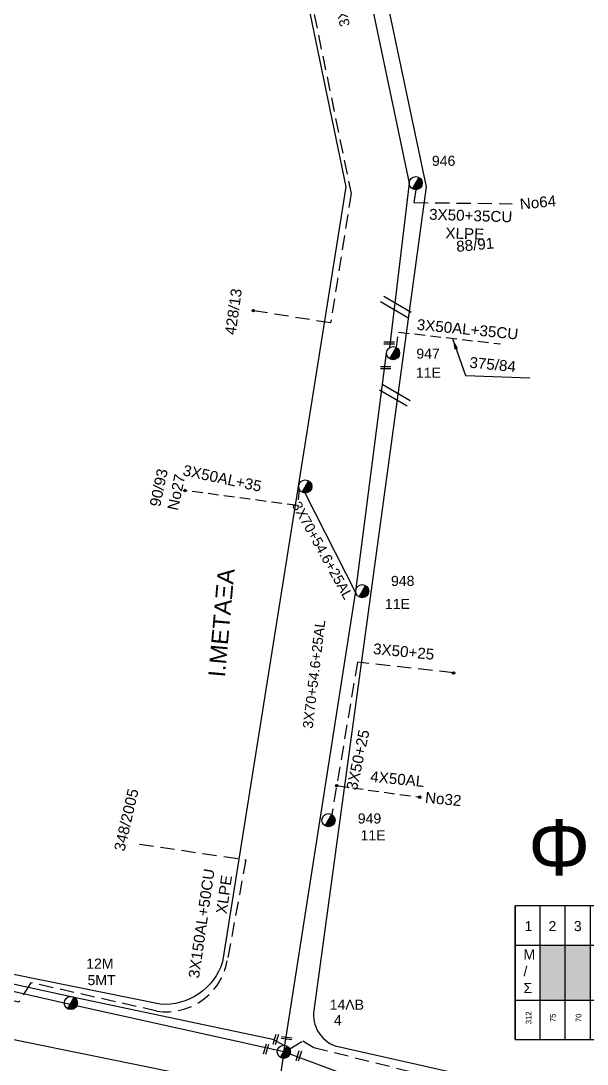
# Model space of a CAD drawing. Header units: millimetres. Extents: x 72 to 3039, y -786 to 786.
# Drawn here: x 1490.9 to 1592.4, y -151.8 to 35 of the extents above; entities that cross this region are included whole.
import ezdxf
from ezdxf.enums import TextEntityAlignment as Align

# ---------------------------------------------------------------- set-up
doc = ezdxf.new("R2010")
doc.units = ezdxf.units.MM
doc.linetypes.add('DASHED', pattern=[19.05, 12.7, -6.35])
for name, color, linetype in [('Άγνωστα', 7, 'Continuous'), ('Ασφαλειοκιβώτια Χ.Τ 9 αναχωρήσεων', 7, 'Continuous'), ('Γυμνά εναέρια ΧΤ (3Φ)   3x50+35CU', 7, 'Continuous'), ('Επιγραφές - Σχήματα', 7, 'Continuous'), ('Καλώδια ΧΤ   3x150+50AL XLPE', 7, 'DASHED'), ('Καλώδια ΧΤ   3x150+70AL', 7, 'DASHED'), ('Καλώδια ΧΤ   3x150AL+50CU', 7, 'DASHED'), ('Καλώδια ΧΤ   3x150AL+50XLPE', 7, 'DASHED'), ('Μηχανική τομή', 7, 'Continuous'), ('Στύλος ΦΜ', 7, 'Continuous'), ('Στύλος ΦΜ @ 1', 7, 'Continuous'), ('Συνδέσεις', 7, 'Continuous'), ('Συνεστραμμένα ΧΤ   3x70+54.6+25 AL', 7, 'SYN_LINE'), ('Τομή', 7, 'Continuous'), ('Υπόβαθρο ΔΕΗ', 7, 'Continuous'), ('Υπόγεια καλώδια Παροχών ΧΤ   4x50AL', 7, 'DASHED')]:
    doc.layers.add(name, color=color, linetype=linetype)
doc.styles.get("Standard").update_dxf_attribs({"font": 'arial.ttf'})
doc.linetypes.add('SYN_LINE', pattern='A,0.5,-0.0001,["/\\/\\/\\/",Standard,S=0.1,R=0,X=0,Y=-0.05],-0.25', length=0.7501)
doc.dimstyles.new('ISO-25', dxfattribs={"dimtxt": 2.5, "dimasz": 2.5, "dimexe": 1.25, "dimexo": 0.625, "dimtad": 1, "dimtxsty": 'Standard', "dimcen": 2.5, "dimadec": 0, "dimazin": 0, "dimtfac": 1, "dimtmove": 0, "dimatfit": 3, "dimfxl": 1, "dimarcsym": 0})

# ---------------------------------------------------------------- blocks, each defined once
blk = doc.blocks.new('ΥΠΑΡΧΩΝ ΤΣΙΜΕΝΤΕΝΙΟΣ ΣΤΥΛΟΣ')
at = {"layer": 'Στύλος ΦΜ'}
blk.add_hatch(color=7, dxfattribs=at).paths.add_polyline_path([(-1.29, -2.28, 0.574793), (2.62, 0, 0.268822), (1.3, 2.27)])
at = {"layer": 'Στύλος ΦΜ', "color": 7}
blk.add_line((-1.29, -2.28), (1.3, 2.27), dxfattribs=at)
blk.add_circle((0, 0), 2.62, dxfattribs=at)
at = {"layer": 'Στύλος ΦΜ', "flags": 4}
for tag, p in [('ΑΡΙΘΜΟΣ', (-4.68, 8.05)), ('ΤΥΠΟΣ', (-4.91, 3.03))]:
    blk.add_attdef(tag, p, '', height=4, dxfattribs=at)
blk = doc.blocks.new('ΤΟΜΗ')
at = {"layer": 'Τομή', "ltscale": 40}
for p, q in [((-5.68, 0), (5.68, 0)), ((5.68, -2.33), (-5.68, -2.33))]:
    blk.add_line(p, q, dxfattribs=at)
blk = doc.blocks.new('ΑΣΦΑΛΕΙΟΚΙΒΩΤΙΟ ΥΠΟΣΤΑΘΜΟΥ 9A ΑΝΑΧΩΡΗΣΕΩΝ')
at = {"layer": 'Ασφαλειοκιβώτια Χ.Τ 9 αναχωρήσεων', "ltscale": 40}
for p, q in [((0, 0), (0, 23.91)), ((4.5, 0), (4.5, 23.91)), ((9, 0), (9, 23.91)), ((13.5, 0), (13.5, 23.91)), ((18, 0), (18, 23.91)), ((22.5, 0), (22.5, 23.91)), ((27, 0), (27, 23.91)), ((31.5, 0), (31.5, 23.91)), ((36, 0), (36, 23.91)), ((0, 16.87), (40.5, 16.87)), ((0, 7.04), (40.5, 7.04))]:
    blk.add_line(p, q, dxfattribs=at)
at = {"layer": 'Ασφαλειοκιβώτια Χ.Τ 9 αναχωρήσεων'}
blk.add_lwpolyline([(40.5, 0), (40.5, 23.91), (0, 23.91), (0, 0)], close=True, dxfattribs=at)
for s, p in [('1', (1.71, 19.38)), ('2', (5.99, 19.38)), ('3', (10.53, 19.38)), ('4', (15.04, 19.38)), ('5', (19.55, 19.38)), ('6', (24.11, 19.38)), ('7', (28.24, 19.38)), ('8', (33.08, 19.38)), ('9', (37.43, 19.38))]:
    blk.add_text(s, height=1.8, dxfattribs=at).set_placement(p)
at = {"layer": 'Ασφαλειοκιβώτια Χ.Τ 9 αναχωρήσεων', "ltscale": 40}
for tag, height, rotation, p in [('ΟΝΟΜΑ', 2.5, 0.6514, (19.14, 25.35)), ('ΚΕΙΜΕΝΟ 1', 1, 90, (2.42, 3.84)), ('ΚΕΙΜΕΝΟ 2', 1, 90, (6.78, 3.84)), ('ΚΕΙΜΕΝΟ 3', 1, 90, (11.38, 3.84)), ('ΚΕΙΜΕΝΟ 4', 1, 90, (15.86, 3.84)), ('ΚΕΙΜΕΝΟ 5', 1, 90, (20.28, 3.84)), ('ΚΕΙΜΕΝΟ 6', 1, 90, (24.74, 3.84)), ('ΚΕΙΜΕΝΟ 7', 1, 90, (29.28, 3.84)), ('ΚΕΙΜΕΝΟ 8', 1, 90, (33.65, 3.84)), ('ΚΕΙΜΕΝΟ 9', 1, 90, (38.21, 3.84)), ('ΣΧ', 1, 0.6514, (20.24, -0.85))]:
    blk.add_attdef(tag, text='', height=height, rotation=rotation, dxfattribs=at).set_placement(p, align=Align.MIDDLE_CENTER)
blk = doc.blocks.new('_ΣΥΝΔΕΣΗ')
at = {"layer": 'Συνδέσεις', "linetype": 'SYN_LINE', "ltscale": 40}
blk.add_hatch(color=256, dxfattribs=at).paths.add_polyline_path([(0.5, -0.01, 1), (-0.5, -0.01, 1)])
at = {"layer": 'Συνδέσεις'}
blk.add_circle((0, -0.01), 0.5, dxfattribs=at)
blk = doc.blocks.new('ΜΗΧΑΝΙΚΗ ΤΟΜΗ')
at = {"layer": 'Μηχανική τομή', "ltscale": 40}
for p, q in [((-1.89, 0.78), (1.89, 0.78)), ((1.89, 0), (-1.89, 0))]:
    blk.add_line(p, q, dxfattribs=at)

msp = doc.modelspace()

# ---------------------------------------------------------------- hatches: boundary and pattern name
at = {"layer": 'Ασφαλειοκιβώτια Χ.Τ 9 αναχωρήσεων'}
for color, points in [(30, [(1588.45, -130.53), (1583.95, -130.53), (1583.95, -140.36), (1588.45, -140.36)]), (2, [(1592.95, -130.53), (1588.45, -130.53), (1588.45, -140.36), (1592.95, -140.36)])]:
    msp.add_hatch(color=color, dxfattribs=at).paths.add_polyline_path(points)

# ---------------------------------------------------------------- linework, layer by layer
at = {"layer": 'Άγνωστα', "color": 5, "linetype": 'DASHED', "ltscale": 0.2}
msp.add_lwpolyline([(1568.42, -81.78), (1551.23, -79.83), (1546.63, -107.14)], dxfattribs=at)
at = {"layer": 'Γυμνά εναέρια ΧΤ (3Φ)   3x50+35CU', "color": 2, "linetype": 'DASHED', "ltscale": 0.2}
msp.add_lwpolyline([(1561.66, 4.76), (1561.34, 2.46), (1578.93, 2.24)], dxfattribs=at)
at = {"layer": 'Καλώδια ΧΤ   3x150+50AL XLPE', "color": 5, "ltscale": 0.2}
msp.add_lwpolyline([(1539.08, -149.1), (1541.43, -147.64), (1543.41, -148.84), (1598.84, -162.7), (1630.91, -169.31), (1628.2, -174.66), (1628.16, -175.4)], dxfattribs=at)
at = {"layer": 'Καλώδια ΧΤ   3x150+70AL', "color": 1, "ltscale": 0.2}
msp.add_lwpolyline([(1512.18, -112.42), (1531.21, -115.25), (1527.9, -133.33, -0.40483), (1515.29, -142.34), (1492.69, -137.25), (1490.54, -140.74), (1435.22, -128.51, -0.496548), (1425.77, -129.5), (1373.83, -119.46, -0.932291), (1364.7, -113.88, 9.93447)], format="xyb", dxfattribs=at)
at = {"layer": 'Καλώδια ΧΤ   3x150AL+50CU', "color": 2, "ltscale": 0.15}
msp.add_lwpolyline([(1558.19, -23.49), (1558.6, -20.75), (1576.87, -22.87)], dxfattribs=at)
at = {"layer": 'Καλώδια ΧΤ   3x150AL+50CU', "color": 5, "ltscale": 0.15}
msp.add_lwpolyline([(1540.8, -48.88), (1540.52, -51.81), (1520.33, -49.12)], dxfattribs=at)
at = {"layer": 'Καλώδια ΧΤ   3x150AL+50XLPE', "color": 6, "linetype": 'DASHED', "ltscale": 0.2}
msp.add_lwpolyline([(1546.79, 124.68, 0.408519), (1537.01, 116.03), (1528.04, 110.77), (1550.09, 4.05), (1546.4, -19.11), (1532.67, -16.92)], format="xyb", dxfattribs=at)
at = {"layer": 'Συνεστραμμένα ΧΤ   3x70+54.6+25 AL', "color": 2, "ltscale": 20}
msp.add_lwpolyline([(1536.82, 126.78), (1544.47, 84.9), (1551.34, 49.45), (1560.49, 5.93), (1556.98, -23.51)], dxfattribs=at)
at = {"layer": 'Συνεστραμμένα ΧΤ   3x70+54.6+25 AL', "color": 5, "ltscale": 20}
msp.add_lwpolyline([(1538.02, -149.62), (1550.9, -67.13), (1556.42, -24.51)], dxfattribs=at)
at = {"layer": 'Συνεστραμμένα ΧΤ   3x70+54.6+25 AL', "color": 5, "ltscale": 15}
msp.add_lwpolyline([(1550.94, -67.41), (1541.88, -49.57)], dxfattribs=at)
at = {"layer": 'Συνεστραμμένα ΧΤ   3x70+54.6+25 AL', "color": 27, "ltscale": 15}
for points in [[(1432.48, -124.87), (1433.63, -124.41), (1463, -131.69), (1500.46, -139.87), (1536.07, -147.38), (1538.02, -148.44)], [(1538.02, -149.62), (1498.69, -140.89), (1431.58, -125.62)]]:
    msp.add_lwpolyline(points, dxfattribs=at)
at = {"layer": 'Συνεστραμμένα ΧΤ   3x70+54.6+25 AL', "color": 1, "ltscale": 20}
msp.add_lwpolyline([(1628.09, -176.58), (1609.26, -171.94), (1576.28, -163.89), (1538.02, -149.62), (1533.56, -179.88), (1531.69, -191.52)], dxfattribs=at)
at = {"layer": 'Υπόβαθρο ΔΕΗ'}
for points in [[(1637.78, -168.95), (1650.47, -97.24), (1652.31, -6.95), (1632.58, 95.42, 0.360104), (1610.95, 113.24), (1547.46, 123.31, 0.530419), (1540.24, 115.61), (1563.51, 5.27), (1543.39, -142.21, 0.353787), (1547.22, -148.55), (1637.78, -168.95)], [(1527.24, 111.24), (1549.14, 5.27), (1527.05, -133.52, -0.348219), (1515.86, -141.11), (1452.64, -128.35, -0.326637), (1440.21, -105.56), (1450.94, -22.28), (1456.49, 13.29), (1527.24, 111.24)], [(1515.7, -169.27), (1451.1, -155.52, -0.796562), (1455.04, -140.38), (1519.84, -153.6, -0.859001), (1515.7, -169.27, -2.487509)]]:
    msp.add_lwpolyline(points, format="xyb", dxfattribs=at)
for points in [[(1913.39, -91.84), (1910.67, -87.13), (1901.72, -78.39), (1890.07, -61.02), (1871.96, -46.98), (1848.42, -26.03), (1819.68, 5.53), (1810.61, 13.68), (1802.29, 30.22), (1769.72, 65.89), (1761.47, 76.97), (1756.27, 88.1), (1746.69, 99.13), (1739.6, 112.79), (1714.41, 144), (1681.91, 181.48), (1642.93, 212.01), (1639.44, 221.59), (1626.4, 231.1), (1605.9, 244.83), (1595.89, 264.84), (1588.6, 285.36), (1584.02, 299.5), (1569.42, 311.36), (1557.84, 337.31), (1550.14, 350.46), (1546.77, 375.41)], [(1919.55, -81.8), (1917, -79.66), (1915.11, -70.97), (1906.19, -67.42), (1890, -46.9), (1866.66, -27.71), (1848.08, -9.69), (1840.66, 3.49), (1828.74, 10.75), (1824.18, 17.97), (1819.27, 34.38), (1809.32, 44.49), (1810.59, 42.11), (1807.71, 40.95), (1803.83, 42.44), (1793.86, 55.73), (1776.39, 74.37), (1769.57, 87.77), (1755.2, 103.48), (1749.49, 114.83), (1748.49, 115.31), (1747.46, 114.35), (1744.52, 115.99), (1732.2, 137.7), (1731.62, 137.68), (1731.13, 136.13), (1720.56, 147.22), (1716.84, 152.55), (1713.49, 160.39), (1705.21, 170.66), (1697.69, 179.47), (1672.22, 204.18), (1662.12, 208.28), (1638.84, 233.9), (1628.31, 253.61), (1618.8, 257.87), (1610.3, 266.09), (1607.03, 282.53), (1603.46, 297.89), (1594.15, 309.71), (1586.24, 325.43), (1572.1, 341.31), (1562.61, 357.02), (1557.58, 373.62)]]:
    msp.add_spline(points, degree=3, dxfattribs=at)
at = {"layer": 'Υπόγεια καλώδια Παροχών ΧΤ   4x50AL', "color": 5, "ltscale": 0.15}
msp.add_lwpolyline([(1547.5, -101.96), (1562.37, -104.03)], dxfattribs=at)

# ---------------------------------------------------------------- block references
at = {"layer": 'Ασφαλειοκιβώτια Χ.Τ 9 αναχωρήσεων'}
ref = msp.add_blockref('ΑΣΦΑΛΕΙΟΚΙΒΩΤΙΟ ΥΠΟΣΤΑΘΜΟΥ 9A ΑΝΑΧΩΡΗΣΕΩΝ', (1579.45, -147.4), dxfattribs=at)
ref.add_attrib('ΚΕΙΜΕΝΟ 6', '45', dxfattribs={"ltscale": 40, "height": 1, "rotation": 90}).set_placement((1604.19, -143.55), align=Align.MIDDLE_CENTER)
ref.add_attrib('ΚΕΙΜΕΝΟ 5', '50', dxfattribs={"ltscale": 40, "height": 1, "rotation": 90}).set_placement((1599.73, -143.55), align=Align.MIDDLE_CENTER)
ref.add_attrib('ΚΕΙΜΕΝΟ 4', '115', dxfattribs={"ltscale": 40, "height": 1, "rotation": 90}).set_placement((1595.31, -143.55), align=Align.MIDDLE_CENTER)
ref.add_attrib('ΚΕΙΜΕΝΟ 3', '70', dxfattribs={"ltscale": 40, "height": 1, "rotation": 90}).set_placement((1590.82, -143.55), align=Align.MIDDLE_CENTER)
ref.add_attrib('ΚΕΙΜΕΝΟ 1', '312', dxfattribs={"ltscale": 40, "height": 1, "rotation": 90}).set_placement((1581.87, -143.55), align=Align.MIDDLE_CENTER)
ref.add_attrib('ΚΕΙΜΕΝΟ 2', '75', dxfattribs={"ltscale": 40, "height": 1, "rotation": 90}).set_placement((1586.22, -143.55), align=Align.MIDDLE_CENTER)
ref.add_attrib('ΣΧ', 'h=0.52', dxfattribs={"ltscale": 40, "height": 1, "rotation": 0.6514}).set_placement((1599.69, -148.25), align=Align.MIDDLE_CENTER)
at = {"layer": 'Μηχανική τομή', "xscale": 0.5, "yscale": 0.5, "zscale": 0.5}
for p in [(1556.91, -22.88), (1556.28, -27.31)]:
    msp.add_blockref('ΜΗΧΑΝΙΚΗ ΤΟΜΗ', p, dxfattribs=at)
at = {"layer": 'Μηχανική τομή'}
for p, xscale, yscale, zscale, rotation in [((1536.4, -147.35), 0.4999999999999117, 0.4999999999999117, 0.4999999999999117, 253.1564043400596), ((1538.56, -146.99), 0.5000000000000037, 0.5000000000000037, 0.5000000000000037, 172.9907449264267), ((1534.64, -149.11), 0.4999999999999117, 0.4999999999999117, 0.4999999999999117, 253.1564043400596), ((1540.52, -150.31), 0.4999999999999117, 0.4999999999999117, 0.4999999999999117, 253.1564043400596)]:
    msp.add_blockref('ΜΗΧΑΝΙΚΗ ΤΟΜΗ', p, dxfattribs=dict(at, xscale=xscale, yscale=yscale, zscale=zscale, rotation=rotation))
at = {"layer": 'Στύλος ΦΜ @ 1', "ltscale": 40}
ref = msp.add_blockref('ΥΠΑΡΧΩΝ ΤΣΙΜΕΝΤΕΝΙΟΣ ΣΤΥΛΟΣ', (1561.66, 5.93), dxfattribs=dict(at, xscale=0.4499999999998181, yscale=0.4499999999998181, zscale=0.4499999999998181))
ref.add_attrib('ΑΡΙΘΜΟΣ', '946', (1564.56, 9.03), dxfattribs={"layer": 'Στύλος ΦΜ', "height": 1.8, "flags": 4})
ref = msp.add_blockref('ΥΠΑΡΧΩΝ ΤΣΙΜΕΝΤΕΝΙΟΣ ΣΤΥΛΟΣ', (1557.6, -24.51), dxfattribs=dict(at, xscale=0.4499999999998181, yscale=0.4499999999998181, zscale=0.4499999999998181))
ref.add_attrib('ΤΥΠΟΣ', '11Ε', (1561.69, -28.92), dxfattribs={"layer": 'Στύλος ΦΜ', "height": 1.8, "flags": 4})
ref.add_attrib('ΑΡΙΘΜΟΣ', '947', (1561.77, -25.5), dxfattribs={"layer": 'Στύλος ΦΜ', "height": 1.8, "flags": 4})
at = {"layer": 'Στύλος ΦΜ @ 1', "ltscale": 40, "xscale": 0.4499999999998181, "yscale": 0.4499999999998181, "zscale": 0.4499999999998181}
msp.add_blockref('ΥΠΑΡΧΩΝ ΤΣΙΜΕΝΤΕΝΙΟΣ ΣΤΥΛΟΣ', (1541.88, -48.39), dxfattribs=at)
at = {"layer": 'Στύλος ΦΜ @ 1', "ltscale": 40}
ref = msp.add_blockref('ΥΠΑΡΧΩΝ ΤΣΙΜΕΝΤΕΝΙΟΣ ΣΤΥΛΟΣ', (1552.08, -67.13), dxfattribs=dict(at, xscale=0.4499999999998181, yscale=0.4499999999998181, zscale=0.4499999999998181))
ref.add_attrib('ΤΥΠΟΣ', '11Ε', (1556.14, -70.32), dxfattribs={"layer": 'Στύλος ΦΜ', "height": 1.8, "flags": 4})
ref.add_attrib('ΑΡΙΘΜΟΣ', '948', (1557.23, -66.2), dxfattribs={"layer": 'Στύλος ΦΜ', "height": 1.8, "flags": 4})
ref = msp.add_blockref('ΥΠΑΡΧΩΝ ΤΣΙΜΕΝΤΕΝΙΟΣ ΣΤΥΛΟΣ', (1546.04, -108.16), dxfattribs=dict(at, xscale=0.4499999999998181, yscale=0.4499999999998181, zscale=0.4499999999998181))
ref.add_attrib('ΤΥΠΟΣ', '11Ε', (1551.78, -111.75), dxfattribs={"layer": 'Στύλος ΦΜ', "height": 1.8, "flags": 4})
ref.add_attrib('ΑΡΙΘΜΟΣ', '949', (1551.28, -108.74), dxfattribs={"layer": 'Στύλος ΦΜ', "height": 1.8, "flags": 4})
ref = msp.add_blockref('ΥΠΑΡΧΩΝ ΤΣΙΜΕΝΤΕΝΙΟΣ ΣΤΥΛΟΣ', (1499.87, -140.89), dxfattribs=dict(at, xscale=0.4499999999998181, yscale=0.4499999999998181, zscale=0.4499999999998181))
ref.add_attrib('ΤΥΠΟΣ', '12Μ', (1502.63, -134.74), dxfattribs={"layer": 'Στύλος ΦΜ', "height": 1.8, "flags": 4})
ref.add_attrib('ΑΡΙΘΜΟΣ', '5ΜΤ', (1502.87, -137.69), dxfattribs={"layer": 'Στύλος ΦΜ', "height": 1.8, "flags": 4})
ref = msp.add_blockref('ΥΠΑΡΧΩΝ ΤΣΙΜΕΝΤΕΝΙΟΣ ΣΤΥΛΟΣ', (1538.02, -149.62), dxfattribs=dict(at, xscale=0.4499999999998181, yscale=0.4499999999998181, zscale=0.4499999999998181))
ref.add_attrib('ΤΥΠΟΣ', '14ΛΒ', (1546.24, -142.1), dxfattribs={"layer": 'Στύλος ΦΜ', "height": 1.8, "flags": 4})
ref.add_attrib('ΑΡΙΘΜΟΣ', '4', (1547, -144.86), dxfattribs={"layer": 'Στύλος ΦΜ', "height": 1.8, "flags": 4})
at = {"layer": 'Συνδέσεις', "xscale": 0.4499999999998181, "yscale": 0.4499999999998181, "zscale": 0.4499999999998181}
for p in [(1532.57, -16.9), (1520.33, -49.12), (1568.42, -81.78), (1547.5, -101.96), (1562.37, -104.03)]:
    msp.add_blockref('_ΣΥΝΔΕΣΗ', p, dxfattribs=at)
at = {"layer": 'Τομή', "xscale": 0.4999999999997947, "yscale": 0.4999999999997947, "zscale": 0.4999999999997947, "rotation": 149.7185995101127}
for p in [(1557.79, -16.76), (1557.65, -32.58)]:
    msp.add_blockref('ΤΟΜΗ', p, dxfattribs=at)

# ---------------------------------------------------------------- texts
at = {"layer": 'Άγνωστα', "char_height": 1.8, "attachment_point": 1}
for s, insert, width, rotation in [('{\\H1.083x;3X50+25}', (1554.13, -76.44), 23.5192, 354.4335), ('{\\H1.083x;3X50+25}', (1549.19, -102.51), 23.5192, 77.9237), ('{\\H1.083x;3X150AL+50CU\\P                XLPE}', (1520.91, -136.28), 19.4578, 81.8076)]:
    msp.add_mtext(s, dxfattribs=dict(at, insert=insert, width=width, rotation=rotation))
at = {"layer": 'Ασφαλειοκιβώτια Χ.Τ 9 αναχωρήσεων', "insert": (1580.96, -131.3), "char_height": 1.8, "width": 2.0273, "attachment_point": 1}
msp.add_mtext('Μ\\P/\\PΣ', dxfattribs=at)
at = {"layer": 'Γυμνά εναέρια ΧΤ (3Φ)   3x50+35CU', "linetype": 'DASHED', "ltscale": 0.2, "insert": (1564.09, 1.34), "char_height": 1.8, "width": 23.5192, "attachment_point": 1, "rotation": 358.1334}
msp.add_mtext('{\\H1.083x;3X50+35CU\\P    XLPE}', dxfattribs=at)
at = {"layer": 'Επιγραφές - Σχήματα', "width": 23.5192, "attachment_point": 1}
for s, insert, char_height, rotation in [('{\\H1.083x;No64}', (1580.21, 3.14), 1.8, 5.5061), ('{\\H1.083x;88/91}', (1568.82, -4.46), 1.8, 5.5061), ('{\\H1.083x;375/84}', (1571.4, -25.17), 1.8, 354.4335), ('{\\H1.083x;90/93\\PNo27}', (1513.96, -51.73), 1.8, 78.1162), ('I.METAΞA', (1524.48, -82.37), 3, 84.8379), ('{\\H1.083x;348/2005}', (1507.58, -113.41), 1.8, 77.0085), ('{\\H1.083x;No32}', (1563.45, -103.08), 1.8, 354.4335)]:
    msp.add_mtext(s, dxfattribs=dict(at, insert=insert, char_height=char_height, rotation=rotation))
at = {"layer": 'Επιγραφές - Σχήματα', "insert": (1581.78, -108), "char_height": 10, "width": 10.962, "attachment_point": 1}
msp.add_mtext('ΦΨ-30', dxfattribs=at)
at = {"layer": 'Καλώδια ΧΤ   3x150AL+50CU', "char_height": 1.8, "width": 23.5192, "attachment_point": 1}
for s, insert, rotation in [('{\\H1.083x;428/13}', (1527.44, -21.07), 81.941), ('{\\H1.083x;3X50AL+35CU}', (1561.96, -18.38), 354.4335), ('{\\H1.083x;3X50AL+35}', (1520.22, -44.47), 347.9748)]:
    msp.add_mtext(s, dxfattribs=dict(at, insert=insert, rotation=rotation))
at = {"layer": 'Συνεστραμμένα ΧΤ   3x70+54.6+25 AL', "char_height": 1.8, "width": 16.2172, "attachment_point": 1}
for insert, rotation in [((1548.13, 33.79), 102.6351), ((1540.98, -50.84), 299.0821), ((1541.4, -91.62), 83.3008)]:
    msp.add_mtext('3X70+54.6+25AL', dxfattribs=dict(at, insert=insert, rotation=rotation))
at = {"layer": 'Υπόγεια καλώδια Παροχών ΧΤ   4x50AL', "insert": (1553.63, -99.33), "char_height": 1.8, "width": 23.5192, "attachment_point": 1, "rotation": 354.4335}
msp.add_mtext('{\\H1.083x;4X50AL}', dxfattribs=at)

# ---------------------------------------------------------------- leaders
at = {"layer": 'Επιγραφές - Σχήματα'}
msp.add_leader([(1568.25, -21.87), (1570.6, -28.51), (1582.09, -28.95)], dimstyle='ISO-25', override={"dimasz": 2, "dimgap": 0.625, "dimtad": 0}, dxfattribs=at)

doc.saveas('drawing.dxf')
